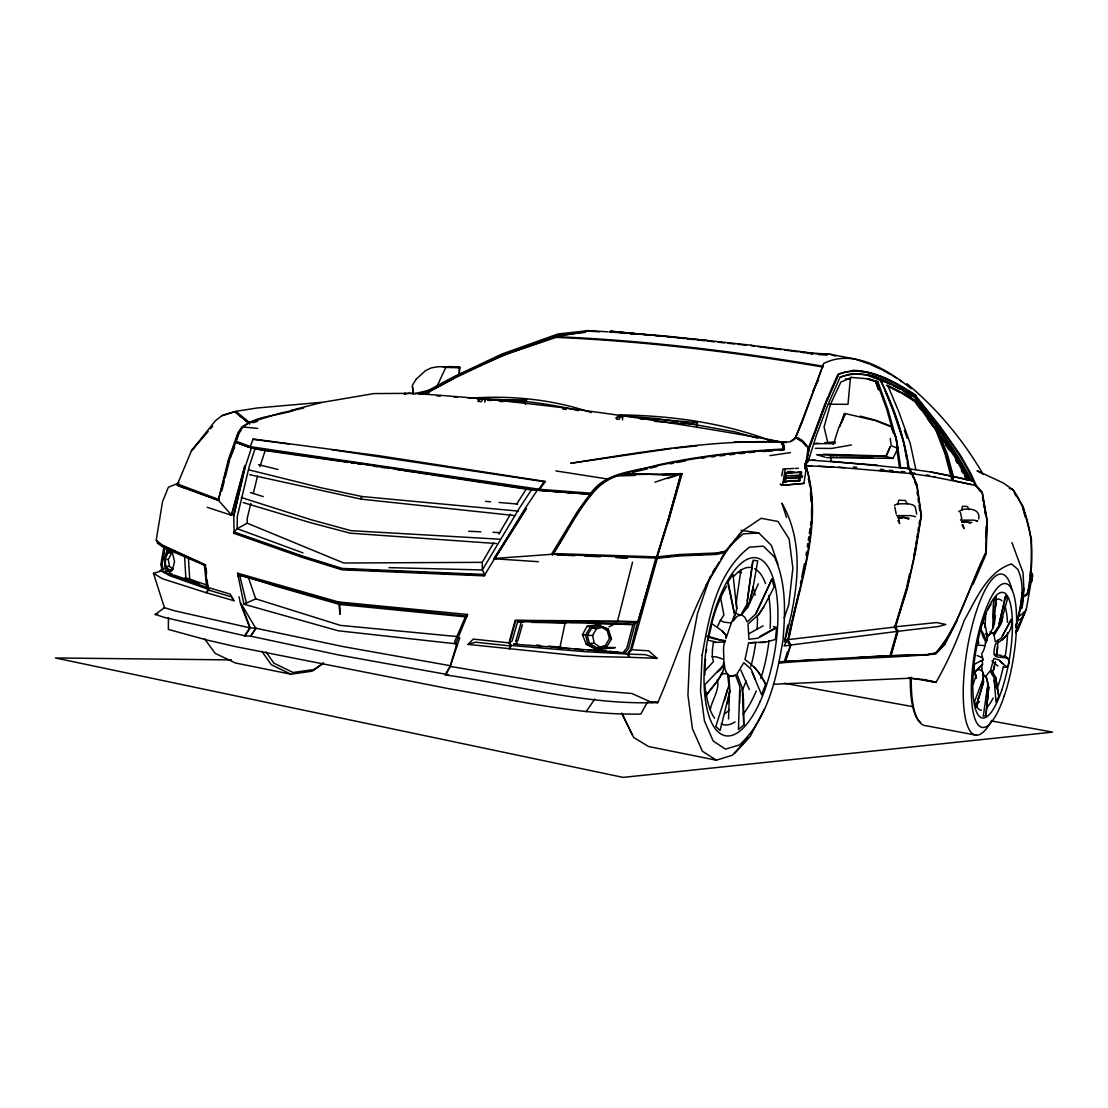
<?xml version="1.0" encoding="UTF-8"?>
<svg xmlns="http://www.w3.org/2000/svg" width="1108" height="1108" viewBox="0 0 1108 1108"><rect width="100%" height="100%" fill="white"/><g stroke="black" fill="none" stroke-linecap="round" stroke-linejoin="round"><path stroke-width="1.5" d="M985.718 614.067L984.929 627.53M168.43 617.668L168.347 629.413L206.947 640.036L235.492 646.601L449.211 688.788C512.616 699.591 576.091 715.172 640.784 714.092L647.515 702.001M207.279 507.312L231.669 515.359L245.145 465.651L233.76 515.885L234.12 533.433L302.276 557.407L341.763 569.775L484.141 575.855L525.123 508.406L537.269 490.262L538.516 490.304M1031.077 570.939L1031.465 539.222L1023.349 507.09L1012.781 489.556L1012.781 490.401M729.535 691.406L728.524 718.981M993.364 617.945L993.682 599.885L996.355 596.796L993.599 626.768L989.07 635.161L985.566 633.998M739.687 703.206L739.853 686.586L735.49 674.827L731.668 676.434L728.441 675.506L728.732 674.827L729.937 690.838L720.075 730.587L716.128 726.668M1022.047 608.015L1020.606 608.874L1015.634 627.502C1019.692 608.666 1026.617 587.683 1017.712 569.207L1011.438 563.917C986.923 571.88 975.926 599.774 964.223 620.48C956.592 641.892 947.312 662.681 935.997 682.403L908.712 677.597M705.104 670.645L713.483 661.545L712.222 656.781L712.43 649.773L713.4 642.446L715.103 641.754L709.632 640.618M985.815 538.183L986.259 526.106M717.264 672.016C729.493 665.105 719.854 650.576 725.491 640.507C711.585 640.078 692.431 630.771 724.216 641.213M826.623 457.618L892.979 458.366L897.812 448.477L895.693 437.328L891.192 426.802L875.735 420.708M898.99 516.051L898.726 520.774L898.519 520.04L899.724 523.585L898.062 520.621M747.263 600.841L752.567 561.853M802.691 475.858C800.945 478.684 785.891 479.529 785.06 476.62M622.502 419.904L622.71 417.162L621.214 415.722L615.993 418.145M988.71 687.14L985.912 715.56L988.807 687.195L986.078 676.074L990.026 670.908L993.973 677.487L995.123 687.389M459.155 374.85L459.446 366.859L438.159 366.72L431.358 367.87L425.569 370.598L416.276 379.088M459.294 374.462L459.737 367.247L445.735 367.524L436.303 387.814M1020.606 608.874L1020.011 608.306L1022.158 607.364L1023.834 588.376L1023.058 572.725L1011.964 542.643M982.173 660.354L982.616 664.246L973.71 673.207L974.5 664.177L982.838 659.911M773.356 626.477L776.597 627.696L775.392 639.496L764.88 642.349L759.534 642.598M1022.172 607.267L1023.834 588.376M1030.952 581.243L1032.06 581.34L1032.379 574.761L1031.534 573.002L1030.759 573.889L1031.146 581.728M1020.731 608.112L1022.116 592.974M585.135 332.4L558.252 335.447L502.326 355.502L453.255 378.77L429.918 391.166L428.99 392.689L427.854 390.556L414.461 393.631L405.293 393.285L405.223 394.046L408.963 393.201C530.33 400.597 650.881 418.561 770.531 439.779L781.639 442.175L783.314 445.665L783.384 449.017C741.266 451.247 699.176 455.928 657.944 464.917C635.05 471.8 606.007 471.579 590.799 493.171L539.347 489.293M961.924 510.22L962.312 506.287L967.367 506.425L969.112 509.666M994.333 624.316L995.386 615.536M739.673 690.699L738.468 729.48L743.773 725.034L743.496 699.965L742.443 688.622L736.917 674.079L743.773 662.639L751.182 669.274L755.587 679.98M987.159 639.773C985.594 608.361 975.137 626.976 986.162 642.017M1021.604 597.392L1027.241 593.943C1035.426 559.332 1033.736 519.984 1013.211 489.916L1003.266 482.977L977.062 470.748L983.128 473.989M1029.36 581.34L1029.595 584.65M1029.872 576.589L1030.44 571.34L1031.119 571.922L1029.678 584.872L1027.185 594.691L1021.548 598.14M740.947 570.038L736.114 602.766M1031.728 578.473L1026.479 608.472M986.452 696.558C987.353 690.076 989.735 678.719 983.752 675.091L982.81 672.224L983.613 682.196L975.94 706.835L983.489 682.265M978.71 518.959C980.538 508.78 969.334 508.364 962.409 509.528L958.752 511.536M484.778 402.19L485.152 399.559L483.891 398.188M806.042 555.302L806.541 551.936M807.289 546.895L807.787 543.529M808.3 540.178L808.798 536.812M809.297 533.46L810.045 528.419M810.544 525.053L811.056 521.702M811.555 518.336L811.555 508.281M980.677 661.047C986.632 660.797 978.918 654.786 983.073 651.559C986.369 643.803 987.242 637.973 980.982 630.23M977.076 706.738L978.641 697.015M892.979 458.366L885.971 456.524L890.278 446.607L885.971 456.524L816.554 454.682M914.64 550.967L915.194 547.601M915.762 544.222L916.316 540.856M916.87 537.491L917.438 534.125M917.992 530.76L918.546 527.394M919.114 524.029L919.668 520.663M999.208 623.693L1005.482 596.104L1007.463 598.957L1000.178 625.12M806.112 468.836L803.951 483.379L782.483 485.304L785.129 469.806M781.722 475.872L783.051 468.961L793.73 468.476M456.371 646.878L456.925 643.651L450.083 666.393L445.444 674.952C514.223 684.564 582.406 704.397 652.321 702.694L657.82 702.569C678.221 655.728 692.32 605.841 719.189 562.033M755.753 613.68L771.902 579.082L756.099 613.694L747.207 621.962L744.798 617.267L741.889 614.982L749.839 601.062L752.941 588.486L757.706 560.897L753.094 560.26L746.764 604.636L740.463 615.563L734.964 612.724M164.067 546.452L160.826 564.581L161.99 569.29L159.58 571.465L153.472 573.335L164.441 607.669L173.901 610.619L249.812 627.834L256.183 628.305L343.66 646.698L448.948 665.465M804.976 468.781L808.134 448.394L809.062 448.297L826.54 401.401L838.521 374.31C856.498 366.734 875.652 373.853 892.148 381.817M164.566 548.211L161.588 564.568L162.696 569.526L160.895 570.814L169.718 575.675L208.9 589.581L206.019 592.641L162.447 578.764L153.472 573.335M164.829 548.474L161.92 564.304L163.028 568.806L159.58 571.465M165.743 559.678L164.857 564.568L165.909 568.847L163.028 568.806L160.895 570.814M800.419 472.063L798.896 480.29L783.896 481.606L800.073 480.581M1001.023 656.947C1009.623 652.474 1012.089 668.581 1003.862 667.154M804.99 468.421L809.089 449.045L802.732 441.483L795.876 437.521L789.713 441.94L782.456 441.912L781.514 442.646L782.483 444.793M897.854 504.597L898.685 500.248L905.416 500.511L907.507 504.126M727.319 703.677L729.826 690.88M787.76 625.106L784.492 641.989C796.735 596.907 806.485 546.064 781.929 503.198L786.472 517.45M798.189 595.425L798.854 592.074M800.488 583.722L801.139 580.37M801.79 577.033L804.408 563.653M987.422 687.417L983.281 716.156L985.912 715.56M806.305 462.327L809.089 449.045L808.134 448.394M565.343 621.907L559.859 647.792M995.441 607.101L996.424 602.406M800.004 480.055L801.666 472.41L786.472 473.102L785.073 481.772M1005.676 596.201L998.488 626.491L993.294 633.762L990.178 631.712M906.773 586.7L909.654 573.722M913.643 555.884L914.363 552.643M709.037 636.283L711.461 625.466M992.699 628.028L993.682 599.885M233.76 515.885L245.574 465.845L251.391 448.061L263.579 449.89M749.742 601.062L752.858 588.459M668.152 519.735L680.949 474.556L680.451 473.587C654.44 478.767 622.184 465.332 600.245 484.916C580.592 504.749 568.321 530.303 553.349 553.529L552.241 554.72C572.213 527.242 584.138 486.315 619.691 474.82L682.099 473.684L668.429 521.079L657.183 556.853L655.825 558.072L638.097 621.699L632.945 624.69L626.809 648L623.596 652.003L627.128 654.052L629.593 657.307L657.169 658.36L648.692 650.839L631.671 649.717L628.181 654.122L629.593 657.307L582.766 656.268L468.061 644.399L473.268 639.108L508.974 642.862L510.58 645.978L509.348 649.011L511.231 645.507L509.611 642.474L515.746 620.577L637.64 622.225L667.695 521.356M788.55 635.175L792.165 620.258M792.968 616.948L795.378 607.018M796.181 603.708L797.788 597.074M250.851 503.447L247.181 518.53L247.209 523.184L237.195 528.682L233.553 532.546L237.237 533.668M253.261 493.6L257.499 476.191M485.013 400.126L483.019 398.686L481.288 401.705L477.797 401.262L480.734 398.381M508.974 642.862L515.192 620.314L617.558 621.048L632.557 562.144M219.329 500.774L218.456 499.362L228.497 459.238L237.971 432.674L241.959 426.802L248.718 422.868L249.605 423.755L249.577 422.536L235.796 411.317L235.658 412.176L249.605 423.755L234.813 411.622L222.32 415.403L216.282 420.001M221.808 490.941L224.287 481.121M225.146 477.728L229.661 459.834M682.099 473.684L681.06 474.155L668.429 521.079M637.64 622.225L630.674 649.371L627.128 654.052L583.958 651.587L511.231 645.507M804.92 464.28L808.84 459.335L816.444 435.07L827.967 404.545L839.933 377.565C866.595 366.485 893.796 384.116 916.011 397.661L916.164 397.827C935.955 424.239 956.439 450.499 971.176 480.166C976.01 480.914 966.591 480.387 973.253 481.011L975.192 485.429L955.47 480.983M631.671 649.717L657.349 558.238L678.858 555.939L716.031 554.443L725.671 552.476L725.158 551.535L742.194 531.064L761.141 518.309L778.024 521.48L789.145 539.056L792.857 568.155L788.688 605.093L784.159 617.973M244.771 465.554L231.378 514.888L218.414 500.29L176.574 484.833L177.418 483.85M896.22 514.001L894.765 506.938M1017.906 620.688L1022.892 617.447L1024.291 612.461L1023.21 612.295M857.62 657.543L890.68 655.59L897.563 631.366L894.502 626.906L895.513 624.455M890.458 654.191L896.51 632.89M985.247 553.723C968.752 586.728 960.124 625.314 935.29 653.277L926.745 654.828L889.987 655.839L891.054 655.576L897.951 631.311L895.472 626.962L907.355 588.514L915.319 552.767L921.454 515.58L917.05 484.985L912.327 473.698L909.696 472.687M523.184 622.197L521.272 622.253L515.829 641.033L517.325 643.651L513.572 644.053L625.12 652.82L628.485 648.609L634.926 624.15L517.685 621.574L511.979 641.297L509.611 642.474M522.422 624.843L517.755 640.923L515.829 641.033M238.691 434.627L229.134 459.418L218.414 500.29M896.012 623.222L906.399 588.32M235.699 442.411L251.516 447.923L236.447 442.286L236.115 441.219C240.131 414.849 274.853 417.439 294.52 410.154M724.466 700.533L728.829 685.464L727.582 673.581L721.363 673.775M607.987 331.818L588.265 330.599L557.947 333.993L501.799 354.075L452.563 377.371L428.644 390.251L427.979 391.636M172.086 570.62L169.386 571.728L165.106 567.379L164.344 558.986L166.74 551.285L168.915 548.875L172.405 552.85L174.552 561.548L172.613 569.346L169.386 571.728L165.646 570.662M657.349 558.238L656.255 557.836L667.833 521.037L680.894 474.099L667.404 478.517M715.837 726.516L727.762 688.705M259.964 466.634L265.283 450.153M784.866 659.939L787.525 651.726M779.326 662.058L785.156 661.407L790.35 645.313L787.539 639.981L789.215 635.424C800.17 579.872 822.898 521.605 805.655 465.111M822.704 659.454L784.339 661.587L785.586 661.351L790.78 645.258L787.996 639.856L789.685 635.216C800.433 579.996 823.923 521.66 805.821 465.651L804.657 465.997M255.048 448.588L249.217 466.51L237.251 516.716L237.195 528.682L302.955 552.878M1002.92 617.004L1000.302 625.064L993.848 634.164L995.372 642.003L1001.383 638L1011.327 619.4L1002.366 636.006M288.163 453.144L250.768 447.812L250.228 446.676L253.123 438.976L379.559 455.804L545.399 481.468L539.568 489.321M710.283 709.466C712.112 699.633 720.006 689.702 717.319 679.55M841.817 422.12L844.878 413.492L874.184 420.292M839.795 426.649L844.213 413.81L844.282 415.971L838.659 427.882L833.687 443.602L813.383 443.712M710.353 576.368L697.528 613.403L689.675 654.966L687.929 695.256L692.445 728.787L702.417 751.238L716.35 760.199L732.319 755.254L748.399 737.679M791.431 441.399L795.322 438.491L823.286 364.837M980.677 686.323C983.35 681.365 986.896 667.944 976.813 670.021M973.267 684.19L976.023 675.478L974.666 671.697M807.303 353.313L831.014 354.435L854.628 358.95L869.24 363.992M815.183 430.444L825.211 403.243M754.174 666.919L758.398 671.864L765.642 684.065L761.667 694.827L752.138 672.404M965.026 520.912L964.445 522.477L961.716 522.214M808.148 448.865L814.588 432.037M230.284 458.241L234.591 447.064M1017.366 631.325L1026.354 608.874L1015.607 632.488M1017.449 628.541L1019.291 623.956M338.702 602.018L237.597 573.196L243.885 604.192L338.162 630.771L455.72 643.803L467.562 614.483L338.12 601.921M168.278 487.492L162.53 501.689L156.173 540.372L163.873 546.175L205.853 565.135M466.246 617.752L467.562 614.483L465.762 616.034L454.488 642.072L455.72 643.803M545.399 481.468L544.166 481.689L538.197 490.221L425.056 473.144M459.792 637.696L450.25 666.448L445.444 674.952M218.456 499.362L177.557 484.03L191.698 450.194L198.36 442.563M802.012 422.023L795.419 437.826L802.718 420.694L823.743 363.396C854.337 348.244 887.522 370.017 911.247 388.686M973.226 584.138L986.148 554.014L987.256 520.718L982.325 492.437L976.342 485.581L970.857 473.531L960.359 455.139L939.556 425.638L915.43 395.473C892.743 381.678 865.099 363.382 837.814 374.559L829.144 394.116M758.357 583.833L747.858 607.364L743.496 612.018M172.626 568.847L169.496 570.135L165.715 566.382L165.023 559.166L167.848 552.657L170.964 551.341M995.58 677.071L998.793 696.281L996.05 702.209L994.208 680.146M512.367 351.887L556.008 336.638L588.182 331.126L599.691 331.818M825.806 401.65L827.801 397.135M838.437 374.767L826.471 401.775L809.034 448.435L803.051 441.123L798.48 437.992L795.876 437.521M902.577 516.466L901.815 518.17L897.743 517.782M717.721 626.145L720.366 620.452L724.189 622.156L731.349 622.987L726.031 638.291L725.809 635.078L721.973 630.978M779.935 450.388L783.342 450.167L783.231 446.469M1015.593 632.571L1025.315 611.685M982.879 679.523L974.611 701.53L975.94 706.835M783.342 450.167L783.273 446.593L781.098 441.829C710.339 439.848 640.216 452.396 570.551 463.296L671.545 448.532M812.593 391.844L818.604 379.684M838.507 467.285L911.967 473.656L912.923 477.423M897.743 449.349L896.067 437.466L891.386 426.372L875.597 420.237L860.224 416.109M173 569.124L169.455 566.382L168.333 559.471L171.477 553.321L167.848 552.657L164.344 558.986M1002.006 621.422L994.236 635.189M764.368 709.148L750.296 736.308L734.562 753.523M779.741 663.096L784.755 662.556C834.947 658.554 885.68 658.36 935.692 654.025L944.75 644.524L957.45 620.161M986.965 638.374L988.862 634.773M696.849 427.563L696.613 424.502L697.597 422.66L662.39 419.655L639.967 418.893M606.228 650.978L596.603 649.607L586.34 644.441L582.448 634.745L587.032 626.352L600.411 624.483L590.675 626.685L587.032 626.352M600.342 647.432L594.234 643.236L592.628 635.521L596.464 628.762L603.486 626.92L599.996 626.242L591.7 628.139L587.282 635.244L589.359 643.402L596.686 647.82L605.993 645.964M484.141 575.855L484.792 574.47L482.354 569.955L482.257 562.338L493.586 542.934M720.893 559.028L723.455 554.526M622.377 417.73L620.591 416.262L619.053 419.433L616.574 419.115M722.541 672.307L717.721 680.437L705.921 695.879C712.416 685.367 725.352 676.115 724.036 662.349L724.992 669.204L727.097 674.066M985.331 643.374L987.256 640.022L986.549 632.862M712.873 572.019L714.549 569.11M498.863 533.987L510.469 514.264M787.539 639.981L784.035 645.881L790.35 645.313M705.519 586.049L725.671 552.476M552.546 554.734L551.687 554.014L577.088 512.048L589.858 494.39L591.035 494.293L590.799 493.171M882.217 383.797C878.118 372.814 861.678 375.39 852.094 373.465M596.603 649.607L606.298 647.391L615.397 647.598L596.603 649.607L588.002 644.468L585.523 634.967L590.675 626.685M606.298 647.391L611.464 639.122L608.486 629.552L605.799 627.862M538.433 561.701L494.32 558.764L526.065 508.406L493.697 558.847M526.577 508.447L495.027 558.418L551.839 554.305L655.825 558.072M516.48 504.32L526.508 488.711L508.115 485.913M245.062 635.867L250.602 636.2L255.726 628.25L240.852 603.264L250.228 627.89L245.062 635.867L164.607 617.475L155.231 614.455L164.441 607.669M250.602 636.2L256.183 628.305M244.646 635.812L249.812 627.834L240.325 603.098L239.037 596.783M412.439 385.072L416.317 379.088M720.366 620.452L723.884 615.009L720.477 597.032M404.863 394.24L405.417 393.382L373.881 393.575L322.553 402.315M764.146 606.242L758.648 614.594M734.092 612.821L727.776 582.282L732.997 574.304L736.695 608.763M589.858 494.39L531.757 489.431L519.694 507.699L482.354 569.955L388.963 567.628M239.134 433.103L240.935 430.444M586.132 711.724L594.774 699.037M618.042 475.914L618.555 475.152M971.176 480.166L932.964 472.34L908.435 468.739L907.203 462.022M809.048 460.111L805.045 465.526L811.735 465.886M982.519 664.371L973.877 672.985M656.255 557.836L678.442 555.399L715.546 553.751L725.158 551.535L726.71 550.967L742.194 531.064M215.617 420.431L191.324 450.998L208.179 431.469M804.657 464.266L808.84 459.335M1005.732 636.006L1002.449 639.815M210.423 428.865L212.667 426.261M207.224 587.212L208.304 590.024L206.019 592.641L233.899 600.702L230.201 594.123L207.224 587.212L205.229 564.872L163.001 545.455M177.557 484.03L178.526 482.95M616.27 417.951L618.167 415.957M609.885 332.123L610.757 331.195L639.108 334.201M427.148 391.013L427.854 390.556M614.968 623.458L616.907 621.602M500.636 401.082L524.915 401.595L526.757 399.905L488.088 399.6M760.074 636.352L776.445 627.336M730.186 545.344L743.163 533.876L758.786 532.948L771.376 545.399L778.01 564.401M599.345 485.512L600.065 484.902M234.12 533.433L234.841 532.823L302.969 556.784L342.455 569.138L484.805 575.191L484.792 574.47L341.984 568.404L302.387 556.008L234.093 532.02L234.841 532.823M427.91 390.709L429.918 391.166M478.725 400.514L480.609 398.977M935.166 477.132L911.316 473.559L910.416 468.809L909.128 469.155M1031.299 574.47L1032.213 573.819L1032.614 576.686M1018.626 616.533L1024.291 612.461M323.564 662.792L314.049 669.509L293.011 672.487L273.87 663.138L266.017 651.919M323.397 663.29L312.304 671.143L290.822 674.204L235.408 662.986L215.243 653.429L204.523 638.776M722.111 666.614L704.84 684.73L705.921 695.879M221.655 415.846L234.813 411.622L248.718 422.868M235.796 412.245L234.287 411.954M1022.352 596.796L1027.241 593.943M833.064 444.128L835.432 442.688M763.093 625.84L748.994 633.651M976.342 485.581L975.663 485.983L982.062 492.395L986.965 520.691L985.621 553.072L956.813 620.148L944.058 644.399L936.191 652.861L927.631 654.579L891.054 655.576M431.718 390.058L460.236 374.033L510.76 352.427M908.435 468.739L908.712 468.587C904.35 437.369 893.477 407.259 879.835 378.991M829.989 461.205L910.056 468.767L910.679 473.67L910.056 468.767L909.003 468.629C904.751 437.425 893.824 407.356 880.195 379.13L879.614 379.338M453.255 378.77L429.17 391.692L419.738 393.963M894.419 505.331L897.203 503.849L908.2 503.752L913.172 504.971L915.222 506.841L916.718 514.084M740.255 614.871L736.668 616.713L733.219 621.076L736.792 608.971L736.252 597.821M776.597 627.696L758.024 638.194L748.925 639.261L747.997 623.998L758.814 614.441L764.008 606.408L774.118 587.046L771.902 579.082M608.971 626.893L614.843 623.942L632.488 624.718M1020.011 608.306L1021.438 607.572M243.885 604.192L255.726 598.832L340.419 625.383L457.438 636.588M403.838 393.922L405.293 393.285M851.72 377.468L840.861 382.066L830.432 404.392L824.047 426.982L827.939 443.297M168.651 487.132L178.9 482.95M654.939 482.202L680.451 473.587L680.949 474.556M1030.98 580.038L1031.936 579.692M169.843 550.205L166.74 551.285L171.075 550.828M837.537 456.995L835.944 457.008M502.326 355.502L556.077 337.372M252.776 422.771L257.513 421.317M249.577 422.536L280.67 413.021L303.689 408.049M468.061 644.399L475.457 642.197L510.58 645.978M840.058 376.969L850.584 373.908M290.905 410.417L322.012 402.37M155.231 614.455L157.696 613.818M622.904 474.736L629.399 473.171M632.64 472.396L647.252 468.864M650.493 468.088L656.975 466.523M619.691 474.82C673.456 460.249 728.787 452.092 784.422 449.682L784.229 445.831L782.456 441.912M596.686 647.82L605.01 645.922L609.414 638.817L607.35 630.66L599.996 626.242L608.486 629.552L597.24 624.441M420.043 394.019L428.99 392.689L428.644 390.251M726.71 550.967L716.862 552.961L679.481 554.512L657.183 556.853M419.156 393.756L428.713 391.747M670.188 463.864L673.498 463.213M676.808 462.562L685.09 460.942M851.373 444.973L831.665 448.435L815.308 448.311M728.247 676.697L735.158 675.506M235.796 411.317L257.388 407.966L321.14 402.343M769.921 455.61L790.406 452.618M724.715 642.031L713.4 642.446M897.563 631.366L789.644 645.161M701.641 458.172L704.951 457.77M711.585 456.953L714.895 456.538M719.854 455.928L724.826 455.319M897.951 631.311L938.13 626.546L945.803 624.469L936.62 622.558L894.502 626.906L896.981 631.241M443.352 367.316L450.568 366.485M447.909 367.233L459.834 367.842M729.756 454.765L734.673 454.225M739.604 453.684L744.534 453.144M749.451 452.59L754.382 452.05M674.966 448.172L697.154 445.818M780.378 661.905L785.156 661.407M815.045 443.56L818.369 443.255M783.121 482.382L786.306 482.091M794.048 481.412L799.574 480.927M824.851 442.66L835.155 442.037M750.268 642.834L755.559 642.418M445.277 674.883L448.228 674.675L338.619 654.966L251.059 636.255M762.9 451.496L773.121 450.831M785.738 475.955L800.281 475.097M786.791 472.881L792.622 472.534M797.04 472.16L801.209 471.911M786.278 472.797L791.07 472.52M765.102 642.072L748.634 642.806L744.991 659.592C754.049 665.936 761.085 674.19 765.711 684.384M468.435 398.326C509.735 395.113 551.95 399.143 591.243 412.564M785.586 661.351L890.68 655.59M773.536 684.259L908.56 678.29L922.147 679.439L935.997 682.403M795.53 472.271C780.06 468.809 790.059 477.437 783.799 481.371M943.504 644.593L944.75 644.524M784.339 477.853L799.879 477.105M785.087 477.88L802.511 477.091M795.267 468.407L798.356 468.269M832.468 442.618L835.363 442.494M589.359 643.402L594.234 643.236M984.361 645.604L976.397 645.036L978.835 642.986L977.699 639.87M619.732 475.858L635.078 475.443M662.321 474.681L681.06 474.155M961.73 521.66L971.785 522.38M976.383 521.079L977.699 521.051L973.946 520.137L960.567 520.123L961.758 518.461L960.345 512.325M831.402 457.119L834.435 457.05M897.812 517.242L909.142 518.156M445.651 367.094L459.446 366.859M477.493 399.074C511.397 399.005 545.482 402.703 578.445 410.666M494.32 558.764L496.135 558.751M482.257 562.338L343.715 563.003L247.209 523.184M165.715 566.382L169.455 566.382M734.313 441.801L781.098 441.829L781.514 442.646M712.222 656.781L715.962 656.781L723.289 659.191M656.559 556.881L553.349 553.529M829.13 404.226L847.994 404.323L850.473 377.329L868.215 378.839L877.882 381.72L887.84 409.129L896.829 440.929L900.721 467.701L908.712 468.587M231.517 659.911L55.4 657.958L623.139 777.4L1052.6 732.111L991.438 720.962M586.34 644.441L588.002 644.468M654.496 421.386L696.613 424.502M614.843 623.942L587.586 623.278M872.564 457.715L839.171 457.036M531.757 622.364L566.036 623.028M823.535 454.266L886.054 455.984M617.558 621.048L638.097 621.699M628.181 654.122L645.105 654.648L657.169 658.36M536.771 490.193L538.017 490.235M803.951 483.379L782.483 485.304L780.378 484.431M557.393 554.942L574.761 555.676M584.872 556.091L600.398 556.756M613.098 332.262L624.58 332.899M468.712 531.286L480.817 531.798M492.908 532.311L499.819 532.616M626.92 557.892L615.785 557.393L627.294 557.906M556.008 336.638C645.618 340.516 734.895 351.25 823.299 366.291M555.69 337.358C645.313 341.264 734.604 352.012 823.009 367.053M587.282 635.244L592.628 635.521M818.424 466.233L833.493 467.022M805.821 465.651L844.615 467.701M588.237 650.147L599.705 650.77M499.625 539.194L350.973 530.663L311.279 519.791L241.378 497.534M612.973 331.86L609.608 331.666L665.423 336.015L751.501 345.253M618.001 332.165L638.097 334.145M436.981 395.902L440.361 396.11M812.178 460.069L815.543 460.277M808.882 460L877.675 465.194M568.764 622.128L573.902 622.433M994.333 654.496L1001.272 655.354M538.599 646.31L541.951 646.518M551.978 647.141L560.329 647.654M896.566 515.649L910.651 515.608L915.596 516.688M818.632 354.56L826.984 355.128M751.058 345.294L811.721 353.023L829.934 354.269M496.509 543.543L350.253 533.197L310.739 522.754L243.192 502.561M582.448 634.745L585.523 634.967M845.321 378.978L850.002 379.324M576.839 493.212L538.682 490.318M251.862 448.144L253.732 448.283M538.917 490.345L591.035 494.293M630.133 333.73L633.499 334.007M186.809 579.29L189.731 579.526L198.997 583.487M852.371 370.335C875.639 370.598 896.663 382.759 915.679 395.057L915.928 395.307M485.47 501.342L490.567 501.772M499.057 502.478L517.755 504.057M610.757 331.195L708.372 340.655M629.718 333.342L638.277 334.09M641.698 334.381L650.258 335.128M655.396 335.572L663.955 336.306M609.511 651.352L617.932 652.086M536.3 645.05L539.707 645.355M548.225 646.102L561.867 647.307M561.534 647.931L569.9 648.679M574.927 649.122L583.307 649.87M853.326 467.036L856.775 467.341M889.447 470.304L892.882 470.609M465.54 616.865L339.505 604.428L338.799 603.112L239.716 575.357L237.597 573.196L238.289 576.645M165.023 559.166L168.333 559.471M453.823 396.969L457.216 397.287M487.659 400.223L491.038 400.542M499.486 401.359L502.88 401.692M242.583 426.926L257.665 428.422M518.461 511.134L361.887 496.495L321.902 487.949L249.342 469.986M465.762 616.034L338.799 603.112L340.017 614.386L339.824 604.456M878.949 470.263L900.846 472.493M651.033 701.863L657.82 702.569L654.426 701.918M880.832 469.266L883.838 469.584M708.081 341.126L714.715 341.832M718.039 342.192L724.674 342.898M727.998 343.258L734.632 343.965M737.956 344.325L746.252 345.211M901.372 471.426L904.807 471.8M933.268 681.475L922.147 679.439M515.137 515.622L361.07 499.14L249.688 474.681M667.362 336.638L674.149 337.386M677.542 337.76L684.329 338.508M687.722 338.882L694.508 339.63M697.901 340.004L704.688 340.752M877.882 381.72L875.639 381.471L878.561 389.517M935.789 427.051L936.717 427.162L947.395 454.28L953.628 477.243M562.795 409.06L566.216 409.489M751.224 345.738L754.562 346.167M757.886 346.596L781.223 349.616M784.547 350.045L797.885 351.776M289.465 444.059L252.679 439.322M591.7 628.139L596.464 628.762M909.363 468.67L910.416 468.809M880.195 379.13L903.131 390.168L914.82 397.55L937.797 428.242L957.575 457.452L970.068 480.304L966.605 479.819L964.431 475.844M251.391 448.061L239.73 443.906M331.611 449.654L544.166 481.689M529.139 489.071L531.757 489.431M250.228 446.676L538.626 489.154M677.819 421.636L654.828 418.395L619.081 415.542L620.106 414.863C670.852 415.694 722.139 422.467 769.838 440.402M681.101 422.093L734.687 431.801L757.484 438.145M266.986 450.388L272.111 451.122M275.518 451.593L278.939 452.078M282.346 452.563L287.471 453.283M292.595 454.003L295.905 454.474M299.215 454.945L302.526 455.416M305.85 455.887L310.808 456.593M314.132 457.064L319.09 457.77M322.414 458.241L325.724 458.712M329.034 459.183L432.134 474.39M259.12 449.723L332.497 460.208M287.318 453.006L329.381 459.058M767.539 439.918L786.112 442.646M328.564 458.906L375.086 465.679M374.061 465.512L425.832 473.268M334.173 460.443L339.214 461.177M342.58 461.676L347.621 462.41M350.987 462.895L354.352 463.379M357.718 463.878L361.083 464.363M374.532 466.316L377.897 466.814M381.734 467.382L385.099 467.881M396.858 469.64L400.21 470.152M403.575 470.651L413.644 472.16M417.01 472.659L428.768 474.418M741.28 530.33L758.786 532.948M435.527 474.903L438.906 475.415M442.3 475.928L445.693 476.44M449.086 476.952L460.956 478.753M464.335 479.265L467.728 479.778M471.122 480.304L482.991 482.105M430.472 474.681L532.865 490.151M486.357 482.603L489.708 483.116M493.046 483.628L504.763 485.401M911.455 472.659L914.848 473.185M926.136 474.916L929.404 475.429M555.87 470.914L607.073 478.919M251.945 448.006L253.233 448.214M1021.811 617.281L1022.892 617.447M799.367 351.541L812.109 353.687M801.098 352.261L804.2 352.787M807.247 460.139L808.148 460.305M784.145 683.221L913.283 706.738M934.183 476.994L971.508 484.515M517.685 621.574L521.272 622.253M976.439 735.213L925.873 725.712A80.704 23.739 -80.7 0 1 911.302 677.265M930.457 472.008L950.152 475.872M716.35 760.199L648.554 746.515L633.651 737.443L622.807 715.145M157.101 541.133L157.378 543.155L163.929 547.823L205.423 565.689M951.786 476.205L967.561 479.944L954.32 456.302L915.624 401.484L906.884 395.695L886.469 385.182M258.579 464.668L277.969 469.473M1031.119 571.922L1030.385 571.396M993.197 633.236L991.591 632.807L989.873 634.192M339.145 604.331L276.501 586.381L249.84 577.656M1009.305 488.462L1012.629 489.417M817.995 455.097L825.183 457.189M866.982 378.701L876.677 381.581L886.622 408.99L893.353 432.826M869.171 379.545L874.032 380.986M208.304 590.024L231.489 596.88L233.899 600.702M1008.737 658.72C998.35 655.133 990.718 661.615 995.427 644.053C1004 639.704 1013.682 630.327 1011.465 619.621M250.38 492.534L263.247 496.592M867.481 375.377L890.181 384.019M450.083 666.393L571.562 686.96L598.292 690.824L631.851 693.483L652.321 702.694M185.078 577.545L207.972 585.439M207.584 587.586L169.829 574.54L161.297 570.011M935.429 426.719L936.717 427.162M173.817 574.983L184.413 578.681M977.104 655.493L982.117 657.709M184.717 488.005L177.765 485.456L184.496 487.922M831.014 354.435L835.612 356.125M186.116 488.503L217.75 500.179M236.115 441.219L251.087 446.829M898.173 448.477L891.248 445.748L890.25 438.422M780.281 484.196L782.373 485.069M870.75 364.671L881.262 369.421M797.164 438.616L801.181 441.192M966.342 521.522L970.303 523.35M904.073 517.159L908.56 519.236M230.727 514.915L231.669 515.359M290.822 674.204L271.252 664.689L261.848 651.282M888.117 386.373L893.45 389.005M893.006 385.515L900.07 389.227M894.821 389.739L898.976 391.927M903.131 394.116L914.64 401.373L920.776 409.683M169.413 572.656L172.349 574.207M882.688 370.197L891.289 374.85M991.965 660.977L997.851 666.033M902.951 390.889L911.676 396.401M892.716 375.626L896.829 378.23M899.571 379.975L902.3 381.706M902.951 387.648L915.125 395.473C935.858 422.633 958.905 448.948 972.99 480.387M551.687 554.014L552.393 554.471M711.696 623.541L721.834 630.618L725.657 634.745M1007.034 667.168L1000.109 661.421M906.856 383.659C937.146 408.714 962.977 439.779 982.754 473.67M609.331 651.629L610.757 652.875M731.349 622.987L734.729 614.635L728.108 582.102M1002.671 663.581L999.291 660.077L993.918 658.443L990.746 669.357L995.676 677.237L998.793 696.281M802.303 441.954L806.195 446.247M978.613 489.362L980.58 491.62M927.95 419.378L933.075 426.303M938.864 434.835L941.758 439.1M945.623 444.793L949.487 450.485M740.906 670.229L749.354 689.536M961.993 524.749L964.029 528.571L963.004 524.887M1014.429 493.212L1016.078 496.024M955.719 460.388L957.312 463.199M961.259 470.221L962.852 473.033M968.697 480.096L955.456 456.441L916.773 401.622L908.048 395.833L887.674 385.307L898.782 411.705L910.167 443.2L915.873 469.695M788.951 643.817L786.846 639.773L895.084 627.017L906.967 588.528L914.945 552.781L921.094 515.552L916.676 484.958L911.967 473.656M607.35 630.66L611.464 639.122M621.63 713.04L632.266 734.909M976.12 676.656L975.123 674.55L976.48 678.345M914.848 482.119L916.136 485.262M884.724 389.974L892.854 410.002L903.519 441.87M1031.534 573.002L1032.531 575.564M937.673 431.829L939.556 436.621M936.052 428.325L945.941 453.934L952.894 480.276M935.124 428.2L944.999 453.809L951.952 480.152M875.763 381.9L878.644 389.822M904.405 430.444L907.244 438.325M255.726 598.832L248.275 577.143L239.716 575.357L246.461 603.251M808.341 478.517L809.962 486.55M743.773 725.034L742.346 688.47M946.467 454.155L948.24 460.72M952.243 475.471L953.572 480.401M781.098 441.829L781.514 443.366M1023.058 508.849L1025.108 516.84M524.915 401.595L525.621 404.586M811.721 353.023L811.942 354.117M830.404 456.441L831.332 461.371M903.823 443.546L904.433 446.912M905.056 450.264L906.593 458.67M982.422 497.714L983.004 501.038M983.572 504.348L984.153 507.672M984.721 510.982L985.289 514.306M896.801 449.142L899.474 467.534M917.105 492.007L917.59 495.373M918.075 498.752L918.56 502.118M919.044 505.497L919.779 510.553M413.395 393.894L412.398 385.944L413.09 393.451M204.426 565.482L206.49 585.107L207.805 586.852L207.196 580.052M206.13 568.169L206.587 573.265M981.799 666.13L982.159 670.894M810.447 493.24L811.07 501.605M987.727 688.705L988.239 696.516M188.471 558.293L189.731 579.526M184.662 557.933L185.936 579.207M844.878 413.492L844.947 415.597M991.771 720.408A81.59 22.16 -80.7 0 1 963.891 707.97A81.59 22.16 -80.7 0 1 980.372 600.287A81.59 22.16 -80.7 0 1 1011.798 589.553M920.665 722.43A79.07 23.282 -80.7 0 1 910.277 677.874M997.754 647.072A62.879 17.174 -80.9 0 1 996.632 655.188M995.51 661.711A62.879 17.174 -80.9 0 1 994.901 664.897M994.569 666.462A62.879 17.174 -80.9 0 1 993.834 669.841M754.728 568.736A79.79 30.235 -80.2 0 1 765.503 583.556M768.62 595.633A79.79 30.235 -80.2 0 1 770.129 628.291M769.035 640.535A79.79 30.235 -80.2 0 1 760.808 678.511M756.265 690.893A79.79 30.235 -80.2 0 1 742.928 714.369M735.047 721.834A79.79 30.235 -80.2 0 1 721.183 723.94M714.632 718.261A79.79 30.235 -80.2 0 1 705.962 691.918M704.896 674.827A79.79 30.235 -80.2 0 1 705.533 659.302M706.239 652.293A79.79 30.235 -80.2 0 1 706.655 648.983M707.957 640.576A79.79 30.235 -80.2 0 1 708.566 637.211M711.987 622.405A79.79 30.235 -80.2 0 1 726.696 586.187M733.274 576.963A79.79 30.235 -80.2 0 1 750.421 567.448M752.803 586.921A73.1 27.963 -80.2 0 1 755.157 595.19M757.387 615.605A73.1 27.963 -80.2 0 1 757.11 628.873M755.767 642.391A73.1 27.963 -80.2 0 1 750.822 666.628M746.155 681.005A73.1 27.963 -80.2 0 1 742.249 690.256M729.41 709.854A73.1 27.963 -80.2 0 1 724.77 713.704M738.33 572.157A73.1 27.963 -80.2 0 1 741.501 572.781M995.275 600.217A56.231 15.249 -80.7 0 1 1001.881 600.758M1004.928 606.27A56.231 15.249 -80.7 0 1 1007.477 622.35M1007.546 632.668A56.231 15.249 -80.7 0 1 1005.108 657.058M1003.349 666.434A56.231 15.249 -80.7 0 1 996.965 689.065M993.128 698.068A56.231 15.249 -80.7 0 1 987.103 707.236M981.383 710.242A56.231 15.249 -80.7 0 1 975.58 704.3M982.976 620.66A56.231 15.249 -80.7 0 1 986.3 612.669M987.644 609.982A56.231 15.249 -80.7 0 1 991.189 604.275M998.086 640.036A51.55 14.182 -80.7 0 1 996.355 654.717M994.61 664.121A51.55 14.182 -80.7 0 1 992.186 674.038M979.541 701.516A51.55 14.182 -80.7 0 1 976.813 703.622M702.126 655.202L700.533 691.018L704.425 720.879L713.164 740.989L725.435 749.16L739.576 744.908C768.356 718.026 776.736 677.196 783.01 639.898C785.309 612.115 786.431 583.002 774.506 557.089L763.287 546.147L749.41 547.186C716.696 572.504 709.065 616.824 702.126 655.202M361.679 496.716L361.042 499.14L361.679 496.716M760.074 701.738A90.302 34.099 -80.2 0 0 758.869 558.529A90.302 34.099 -80.2 0 0 704.037 680.229A90.302 34.099 -80.2 0 0 760.074 701.738M1004.208 696.032A72.837 19.584 -80.7 0 0 1006.272 583.708A72.837 19.584 -80.7 0 0 971.37 686.655A72.837 19.584 -80.7 0 0 1004.208 696.032M1001.687 690.367A63.627 17.174 -80.7 0 0 1003.28 592.503A63.627 17.174 -80.7 0 0 972.81 682.722A63.627 17.174 -80.7 0 0 1001.687 690.367"/></g></svg>
